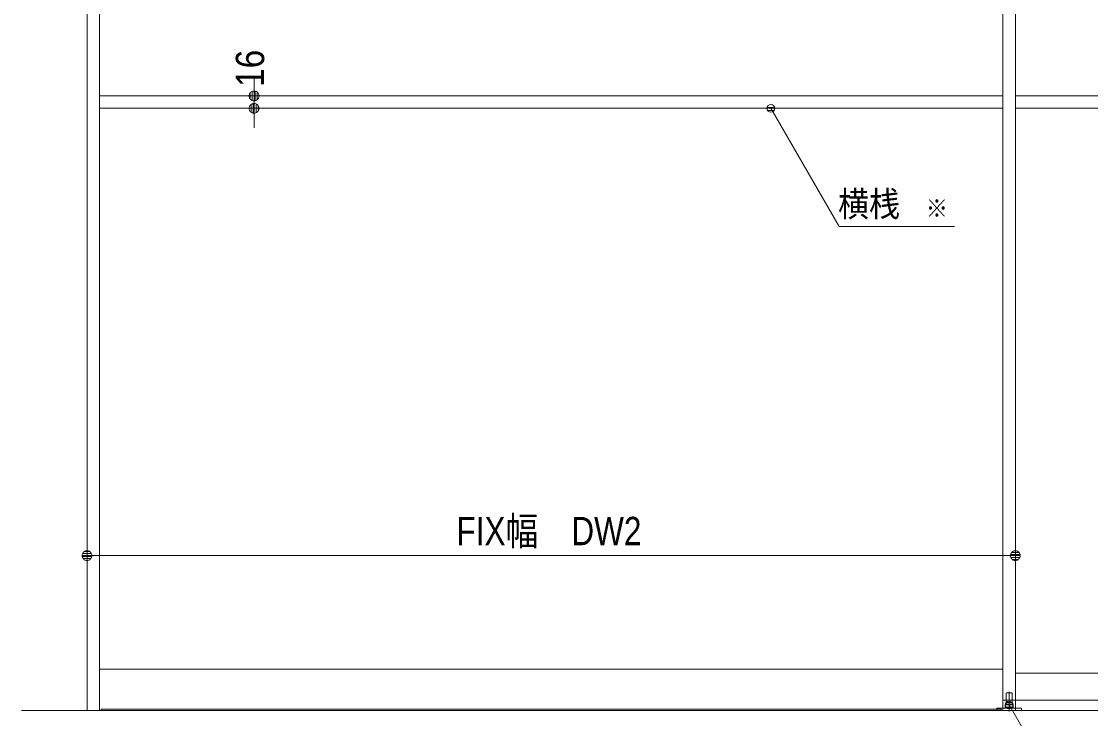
# Model space of a CAD drawing. Units: millimetres, scale not verified. Extents: x -6062 to 6062, y -3045 to 3045.
# Drawn here: x -4872 to -3490, y -2011 to -1110 of the extents above; entities that cross this region are included whole.
import ezdxf
from ezdxf.enums import TextEntityAlignment as Align

# ---------------------------------------------------------------- set-up
doc = ezdxf.new("R2010")
doc.units = ezdxf.units.MM
doc.header["$LTSCALE"] = 20
for name, color, linetype, lineweight in [('0-1_2寸法-3', 7, 'Continuous', 9), ('0-2_3一般', 7, 'Continuous', 9), ('0-3_2寸法-1', 7, 'Continuous', 9), ('0-4_0', 7, 'Continuous', 9), ('0-5_2寸法-2', 7, 'Continuous', 9)]:
    doc.layers.add(name, color=color, linetype=linetype, lineweight=lineweight)
doc.styles.add('ＭＳ ゴシック', font='')
doc.styles.add('ＭＳ Ｐゴシック', font='')
doc.styles.get('ＭＳ ゴシック').set_extended_font_data('MS Gothic')
doc.styles.get('ＭＳ Ｐゴシック').set_extended_font_data('MS PGothic')

# ---------------------------------------------------------------- blocks, each defined once
blk = doc.blocks.new('グループ-109')
at = {"layer": '0-2_3一般'}
for p, q in [((-60000, 7000), (-60000, -40000)), ((-61696.5, -40000), (13223.5, -40000))]:
    blk.add_line(p, q, dxfattribs=at)
blk = doc.blocks.new('グループ-110')
at = {"layer": '0-2_3一般'}
for p, q in [((-60000, -40000), (-60000, 6840)), ((-59680, -40000), (-59680, 6840)), ((-36320, 6840), (-36320, -40000)), ((-36000, 6840), (-36000, -40000)), ((-36320, -39740), (-36320, 6100)), ((-36000, -39740), (-36000, 6100)), ((-36320, -24120), (-59680, -24120)), ((-12640, -24120), (-36000, -24120)), ((-36320, -24440), (-59680, -24440)), ((-12640, -24440), (-36000, -24440)), ((-59680, -38940), (-36320, -38940)), ((-36000, -39040), (-12640, -39040)), ((-36160, -40027.8), (-36160, -39520)), ((-12320, -39740), (-36320, -39740)), ((-36235, -39560), (-36235, -39800)), ((-36235, -39800), (-36085, -39800)), ((-36234, -39800), (-36234, -39862)), ((-36086, -39800), (-36234, -39800)), ((-36095, -39550), (-36225, -39550)), ((-36086, -39800), (-36086, -39862)), ((-36085, -39800), (-36085, -39560)), ((-35998, -40000), (-60000, -40000)), ((-36480, -39942), (-36060, -39942)), ((-36260, -39862), (-36200, -39862)), ((-36260, -39922), (-36260, -39862)), ((-36060, -39922), (-36260, -39922)), ((-36200, -39862), (-36120, -39862)), ((-36120, -39862), (-36060, -39862)), ((-36060, -39922), (-36060, -39862)), ((-36060, -39942), (-36060, -39922))]:
    blk.add_line(p, q, dxfattribs=at)
blk.add_lwpolyline([(-59630, -39970), (-59630, -40000), (-36370, -40000), (-36370, -39970)], close=True, dxfattribs=at)
for points in [[(-35840, -40000), (-36480, -40000), (-36480, -39942)], [(-36060, -39922), (-36260, -39922), (-36260, -39942)], [(-36060, -39942), (-35840, -39942), (-35840, -40000)]]:
    blk.add_lwpolyline(points, dxfattribs=at)
for centre, start, end in [((-36225, -39560), 90, 180), ((-36095, -39560), 0, 90)]:
    blk.add_arc(centre, 10, start, end, dxfattribs=at)
blk = doc.blocks.new('グループ-111')
at = {"layer": '0-2_3一般'}
for name in ['グループ-109', 'グループ-110']:
    blk.add_blockref(name, (0, 0), dxfattribs=at)
blk = doc.blocks.new('_Dot')
at = {"layer": '0-4_0'}
for p, q in [((-10, 0), (-20, 0)), ((9.78, 2), (-9.78, 2)), ((7.99, 6), (-7.99, 6)), ((9.16, -3.98), (-9.16, -3.98)), ((6, -7.98), (-6, -7.98))]:
    blk.add_line(p, q, dxfattribs=at)
for points in [[(10, 0), (9.92, 1.25), (9.69, 2.49), (9.3, 3.68), (8.76, 4.82), (8.09, 5.88), (7.29, 6.85), (6.37, 7.71), (5.36, 8.44), (4.26, 9.05), (3.09, 9.51), (1.87, 9.82), (0.63, 9.98), (-0.63, 9.98), (-1.87, 9.82), (-3.09, 9.51), (-4.26, 9.05), (-5.36, 8.44), (-6.37, 7.71), (-7.29, 6.85), (-8.09, 5.88), (-8.76, 4.82), (-9.3, 3.68), (-9.69, 2.49), (-9.92, 1.25), (-10, 0), (0, 0)], [(-10, 0), (-9.92, -1.25), (-9.69, -2.49), (-9.3, -3.68), (-8.76, -4.82), (-8.09, -5.88), (-7.29, -6.85), (-6.37, -7.71), (-5.36, -8.44), (-4.26, -9.05), (-3.09, -9.51), (-1.87, -9.82), (-0.63, -9.98), (0.63, -9.98), (1.87, -9.82), (3.09, -9.51), (4.26, -9.05), (5.36, -8.44), (6.37, -7.71), (7.29, -6.85), (8.09, -5.88), (8.76, -4.82), (9.3, -3.68), (9.69, -2.49), (9.92, -1.25), (10, 0), (0, 0)]]:
    blk.add_lwpolyline(points, close=True, dxfattribs=at)

msp = doc.modelspace()

# ---------------------------------------------------------------- linework, layer by layer
at = {"layer": '0-1_2寸法-3'}
for p, q in [((-3898.61, -1221.01), (-3908.39, -1221.01)), ((-3899.5, -1225.01), (-3907.5, -1225.01)), ((-3903.33, -1217.01), (-3903.67, -1217.01)), ((-3903.33, -1217.01), (-3903.67, -1217.01)), ((-3595.31, -1988.11), (-3595.69, -1988.11)), ((-3595.31, -1988.11), (-3595.69, -1988.11)), ((-3590.6, -1992.11), (-3600.4, -1992.11)), ((-3591.5, -1996.11), (-3599.5, -1996.11))]:
    msp.add_line(p, q, dxfattribs=at)
for points in [[(-3666.16, -1374.84), (-3815.26, -1374.84), (-3903.5, -1222)], [(-3595.5, -1993.1), (-3447.18, -2250), (-3131.17, -2250)]]:
    msp.add_lwpolyline(points, dxfattribs=at)
for centre in [(-3903.5, -1222), (-3903.5, -1222), (-3595.5, -1993.1), (-3595.5, -1993.1)]:
    msp.add_circle(centre, 5.01, dxfattribs=at)
at = {"layer": '0-3_2寸法-1'}
for p, q in [((-4787.5, -1780), (-4787.3, -1780)), ((-3587.5, -1780), (-3587.3, -1780)), ((-4774.79, -1800), (-3600.21, -1800))]:
    msp.add_line(p, q, dxfattribs=at)
at = {"layer": '0-5_2寸法-2'}
for p, q in [((-4571.5, -1193.29), (-4571.5, -1180.58)), ((-4571.5, -1206), (-4571.5, -1222)), ((-4551.5, -1206), (-4551.3, -1206)), ((-4551.5, -1222), (-4551.3, -1222)), ((-4571.5, -1234.71), (-4571.5, -1247.42))]:
    msp.add_line(p, q, dxfattribs=at)

# ---------------------------------------------------------------- block references
at = {"layer": '0-2_3一般', "xscale": 0.05, "yscale": 0.05}
msp.add_blockref('グループ-111', (-1787.5, 0), dxfattribs=at)
at = {"layer": '0-3_2寸法-1', "xscale": 0.6356201, "yscale": 0.6356201, "rotation": 180}
msp.add_blockref('_Dot', (-4787.5, -1800), dxfattribs=at)
at = {"layer": '0-3_2寸法-1', "xscale": 0.6356201, "yscale": 0.6356201}
msp.add_blockref('_Dot', (-3587.5, -1800), dxfattribs=at)
at = {"layer": '0-5_2寸法-2', "xscale": 0.6356201, "yscale": 0.6356201}
for p, rotation in [((-4571.5, -1206), 270), ((-4571.5, -1222), 90)]:
    msp.add_blockref('_Dot', p, dxfattribs=dict(at, rotation=rotation))

# ---------------------------------------------------------------- texts
at = {"layer": '0-1_2寸法-3', "style": 'ＭＳ ゴシック', "width": 0.9}
for s, height, p in [('横桟', 32.55, (-3816.61, -1371.66)), ('※', 23.31, (-3703.26, -1369.88))]:
    msp.add_text(s, height=height, dxfattribs=at).set_placement(p, align=Align.BOTTOM_LEFT)
at = {"layer": '0-3_2寸法-1', "style": 'ＭＳ Ｐゴシック', "width": 0.85}
msp.add_text('FIX幅\u3000DW2', height=36.69, dxfattribs=at).set_placement((-4310, -1797.65), align=Align.BOTTOM_LEFT)
at = {"layer": '0-5_2寸法-2', "style": 'ＭＳ Ｐゴシック', "width": 0.9}
msp.add_text('16', height=36.66, rotation=90, dxfattribs=at).set_placement((-4547.53, -1194.33), align=Align.BOTTOM_LEFT)

doc.saveas('drawing.dxf')
